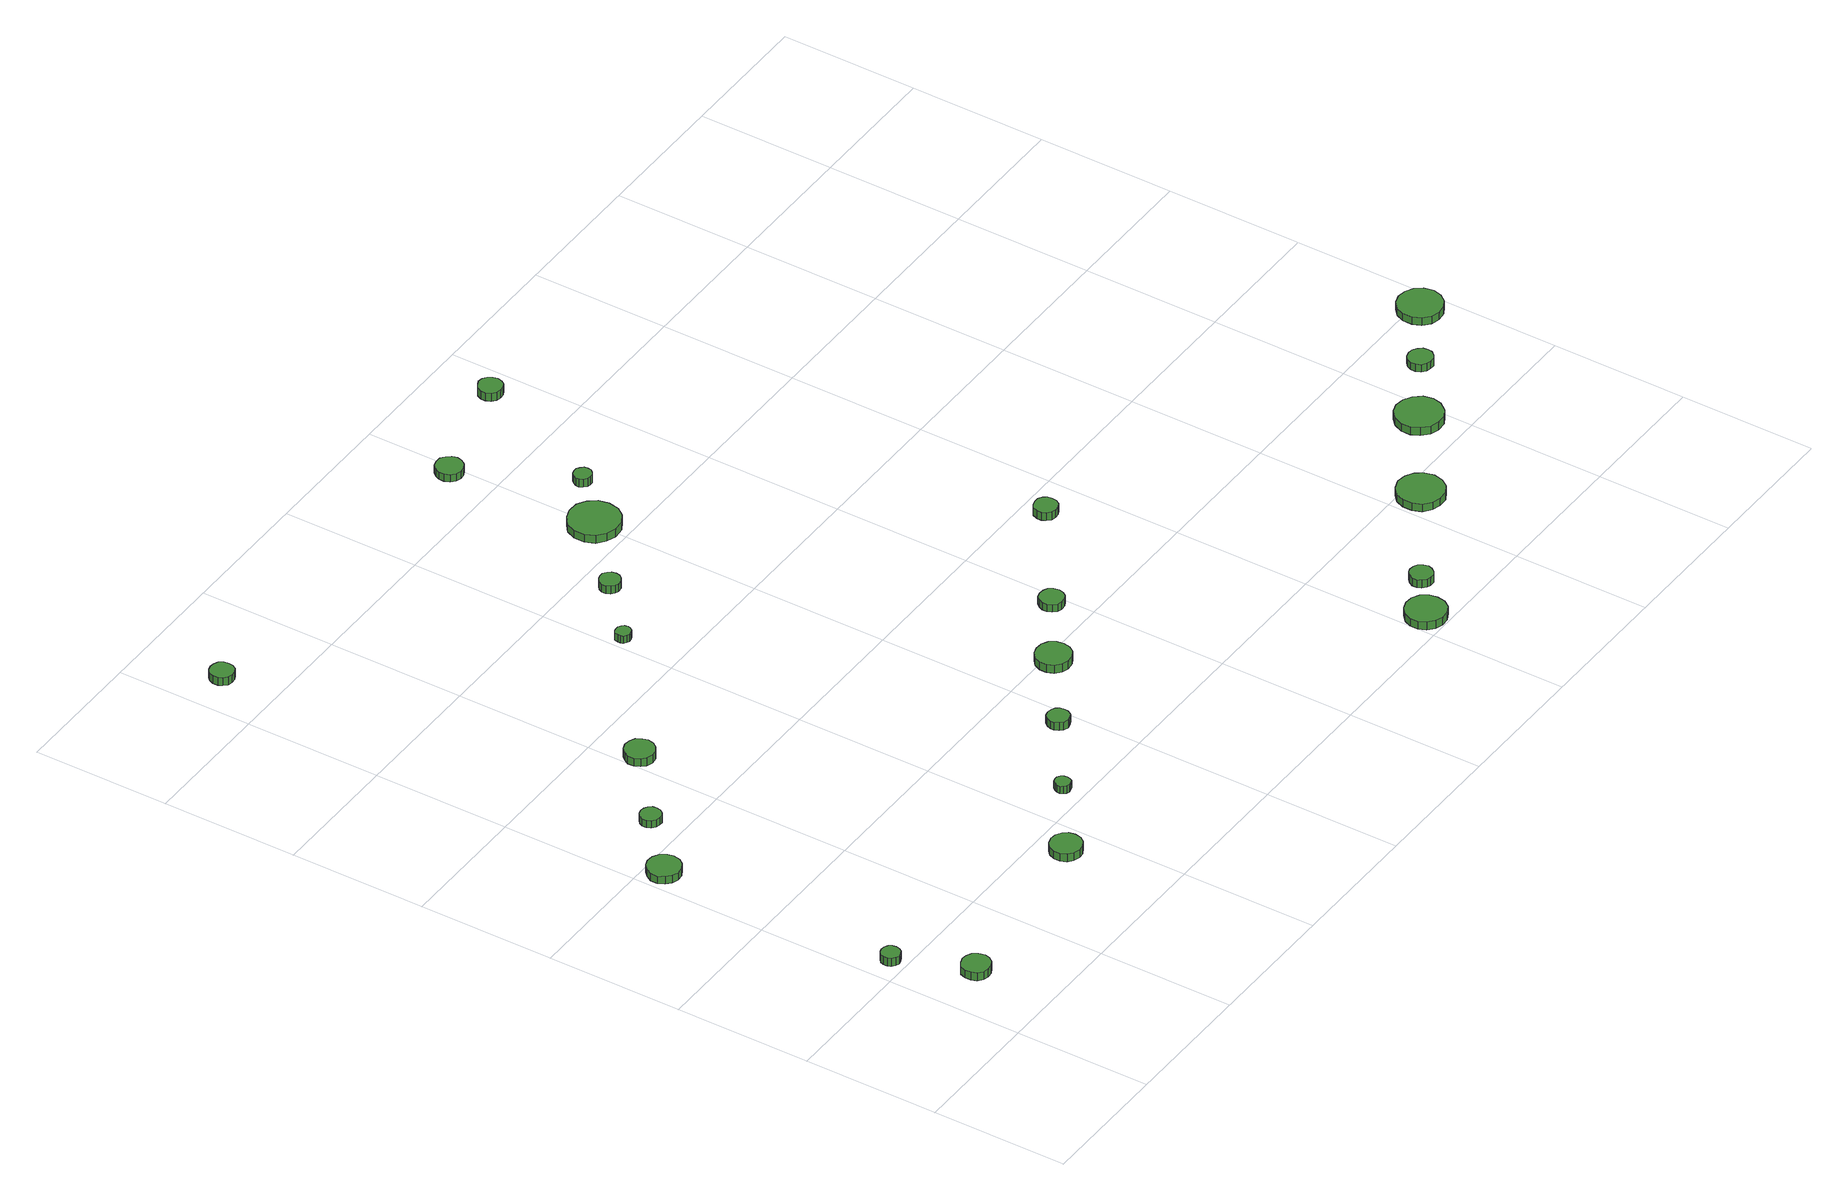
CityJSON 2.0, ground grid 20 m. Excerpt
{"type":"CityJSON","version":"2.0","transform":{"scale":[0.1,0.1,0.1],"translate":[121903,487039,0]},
"CityObjects":{
"tree1":{"type":"SolitaryVegetationObject","attributes":{"function":"something"},"geometry":[{"type":"MultiSurface","lod":"1","boundaries":[[[0,1,2,3,4,5,6,7,8,9,10,11,12,13,14]],[[15,16,17,18,19,20,21,22,23,24,25,26,27,28,29]],[[0,29,28,1]],[[1,28,27,2]],[[2,27,26,3]],[[3,26,25,4]],[[4,25,24,5]],[[5,24,23,6]],[[6,23,22,7]],[[7,22,21,8]],[[8,21,20,9]],[[9,20,19,10]],[[10,19,18,11]],[[11,18,17,12]],[[12,17,16,13]],[[13,16,15,14]],[[14,15,29,0]]]}]},
"tree2":{"type":"SolitaryVegetationObject","attributes":{"function":"something"},"geometry":[{"type":"MultiSurface","lod":"1","boundaries":[[[30,31,32,33,34,35,36,37,38,39,40,41,42,43,44]],[[45,46,47,48,49,50,51,52,53,54,55,56,57,58,59]],[[30,59,58,31]],[[31,58,57,32]],[[32,57,56,33]],[[33,56,55,34]],[[34,55,54,35]],[[35,54,53,36]],[[36,53,52,37]],[[37,52,51,38]],[[38,51,50,39]],[[39,50,49,40]],[[40,49,48,41]],[[41,48,47,42]],[[42,47,46,43]],[[43,46,45,44]],[[44,45,59,30]]]}]},
"tree3":{"type":"SolitaryVegetationObject","attributes":{"function":"something"},"geometry":[{"type":"MultiSurface","lod":"1","boundaries":[[[60,61,62,63,64,65,66,67,68,69,70,71,72,73,74]],[[75,76,77,78,79,80,81,82,83,84,85,86,87,88,89]],[[60,89,88,61]],[[61,88,87,62]],[[62,87,86,63]],[[63,86,85,64]],[[64,85,84,65]],[[65,84,83,66]],[[66,83,82,67]],[[67,82,81,68]],[[68,81,80,69]],[[69,80,79,70]],[[70,79,78,71]],[[71,78,77,72]],[[72,77,76,73]],[[73,76,75,74]],[[74,75,89,60]]]}]},
"tree4":{"type":"SolitaryVegetationObject","attributes":{"function":"something"},"geometry":[{"type":"MultiSurface","lod":"1","boundaries":[[[90,91,92,93,94,95,96,97,98,99,100,101,102,103,104]],[[105,106,107,108,109,110,111,112,113,114,115,116,117,118,119]],[[90,119,118,91]],[[91,118,117,92]],[[92,117,116,93]],[[93,116,115,94]],[[94,115,114,95]],[[95,114,113,96]],[[96,113,112,97]],[[97,112,111,98]],[[98,111,110,99]],[[99,110,109,100]],[[100,109,108,101]],[[101,108,107,102]],[[102,107,106,103]],[[103,106,105,104]],[[104,105,119,90]]]}]},
"tree5":{"type":"SolitaryVegetationObject","attributes":{"function":"something"},"geometry":[{"type":"MultiSurface","lod":"1","boundaries":[[[120,121,122,123,124,125,126,127,128,129,130,131,132,133,134]],[[135,136,137,138,139,140,141,142,143,144,145,146,147,148,149]],[[120,149,148,121]],[[121,148,147,122]],[[122,147,146,123]],[[123,146,145,124]],[[124,145,144,125]],[[125,144,143,126]],[[126,143,142,127]],[[127,142,141,128]],[[128,141,140,129]],[[129,140,139,130]],[[130,139,138,131]],[[131,138,137,132]],[[132,137,136,133]],[[133,136,135,134]],[[134,135,149,120]]]}]},
"tree6":{"type":"SolitaryVegetationObject","attributes":{"function":"something"},"geometry":[{"type":"MultiSurface","lod":"1","boundaries":[[[150,151,152,153,154,155,156,157,158,159,160,161,162,163,164]],[[165,166,167,168,169,170,171,172,173,174,175,176,177,178,179]],[[150,179,178,151]],[[151,178,177,152]],[[152,177,176,153]],[[153,176,175,154]],[[154,175,174,155]],[[155,174,173,156]],[[156,173,172,157]],[[157,172,171,158]],[[158,171,170,159]],[[159,170,169,160]],[[160,169,168,161]],[[161,168,167,162]],[[162,167,166,163]],[[163,166,165,164]],[[164,165,179,150]]]}]},
"tree7":{"type":"SolitaryVegetationObject","attributes":{"function":"something"},"geometry":[{"type":"MultiSurface","lod":"1","boundaries":[[[180,181,182,183,184,185,186,187,188,189,190,191,192,193,194]],[[195,196,197,198,199,200,201,202,203,204,205,206,207,208,209]],[[180,209,208,181]],[[181,208,207,182]],[[182,207,206,183]],[[183,206,205,184]],[[184,205,204,185]],[[185,204,203,186]],[[186,203,202,187]],[[187,202,201,188]],[[188,201,200,189]],[[189,200,199,190]],[[190,199,198,191]],[[191,198,197,192]],[[192,197,196,193]],[[193,196,195,194]],[[194,195,209,180]]]}]},
"tree8":{"type":"SolitaryVegetationObject","attributes":{"function":"something"},"geometry":[{"type":"MultiSurface","lod":"1","boundaries":[[[210,211,212,213,214,215,216,217,218,219,220,221,222,223,224]],[[225,226,227,228,229,230,231,232,233,234,235,236,237,238,239]],[[210,239,238,211]],[[211,238,237,212]],[[212,237,236,213]],[[213,236,235,214]],[[214,235,234,215]],[[215,234,233,216]],[[216,233,232,217]],[[217,232,231,218]],[[218,231,230,219]],[[219,230,229,220]],[[220,229,228,221]],[[221,228,227,222]],[[222,227,226,223]],[[223,226,225,224]],[[224,225,239,210]]]}]},
"tree9":{"type":"SolitaryVegetationObject","attributes":{"function":"something"},"geometry":[{"type":"MultiSurface","lod":"1","boundaries":[[[240,241,242,243,244,245,246,247,248,249,250,251,252,253,254]],[[255,256,257,258,259,260,261,262,263,264,265,266,267,268,269]],[[240,269,268,241]],[[241,268,267,242]],[[242,267,266,243]],[[243,266,265,244]],[[244,265,264,245]],[[245,264,263,246]],[[246,263,262,247]],[[247,262,261,248]],[[248,261,260,249]],[[249,260,259,250]],[[250,259,258,251]],[[251,258,257,252]],[[252,257,256,253]],[[253,256,255,254]],[[254,255,269,240]]]}]},
"tree10":{"type":"SolitaryVegetationObject","attributes":{"function":"something"},"geometry":[{"type":"MultiSurface","lod":"1","boundaries":[[[270,271,272,273,274,275,276,277,278,279,280,281,282,283,284]],[[285,286,287,288,289,290,291,292,293,294,295,296,297,298,299]],[[270,299,298,271]],[[271,298,297,272]],[[272,297,296,273]],[[273,296,295,274]],[[274,295,294,275]],[[275,294,293,276]],[[276,293,292,277]],[[277,292,291,278]],[[278,291,290,279]],[[279,290,289,280]],[[280,289,288,281]],[[281,288,287,282]],[[282,287,286,283]],[[283,286,285,284]],[[284,285,299,270]]]}]},
"tree11":{"type":"SolitaryVegetationObject","attributes":{"function":"something"},"geometry":[{"type":"MultiSurface","lod":"1","boundaries":[[[300,301,302,303,304,305,306,307,308,309,310,311,312,313,314]],[[315,316,317,318,319,320,321,322,323,324,325,326,327,328,329]],[[300,329,328,301]],[[301,328,327,302]],[[302,327,326,303]],[[303,326,325,304]],[[304,325,324,305]],[[305,324,323,306]],[[306,323,322,307]],[[307,322,321,308]],[[308,321,320,309]],[[309,320,319,310]],[[310,319,318,311]],[[311,318,317,312]],[[312,317,316,313]],[[313,316,315,314]],[[314,315,329,300]]]}]},
"tree12":{"type":"SolitaryVegetationObject","attributes":{"function":"something"},"geometry":[{"type":"MultiSurface","lod":"1","boundaries":[[[330,331,332,333,334,335,336,337,338,339,340,341,342,343,344]],[[345,346,347,348,349,350,351,352,353,354,355,356,357,358,359]],[[330,359,358,331]],[[331,358,357,332]],[[332,357,356,333]],[[333,356,355,334]],[[334,355,354,335]],[[335,354,353,336]],[[336,353,352,337]],[[337,352,351,338]],[[338,351,350,339]],[[339,350,349,340]],[[340,349,348,341]],[[341,348,347,342]],[[342,347,346,343]],[[343,346,345,344]],[[344,345,359,330]]]}]},
"tree13":{"type":"SolitaryVegetationObject","attributes":{"function":"something"},"geometry":[{"type":"MultiSurface","lod":"1","boundaries":[[[360,361,362,363,364,365,366,367,368,369,370,371,372,373,374]],[[375,376,377,378,379,380,381,382,383,384,385,386,387,388,389]],[[360,389,388,361]],[[361,388,387,362]],[[362,387,386,363]],[[363,386,385,364]],[[364,385,384,365]],[[365,384,383,366]],[[366,383,382,367]],[[367,382,381,368]],[[368,381,380,369]],[[369,380,379,370]],[[370,379,378,371]],[[371,378,377,372]],[[372,377,376,373]],[[373,376,375,374]],[[374,375,389,360]]]}]},
"tree14":{"type":"SolitaryVegetationObject","attributes":{"function":"something"},"geometry":[{"type":"MultiSurface","lod":"1","boundaries":[[[390,391,392,393,394,395,396,397,398,399,400,401,402,403,404]],[[405,406,407,408,409,410,411,412,413,414,415,416,417,418,419]],[[390,419,418,391]],[[391,418,417,392]],[[392,417,416,393]],[[393,416,415,394]],[[394,415,414,395]],[[395,414,413,396]],[[396,413,412,397]],[[397,412,411,398]],[[398,411,410,399]],[[399,410,409,400]],[[400,409,408,401]],[[401,408,407,402]],[[402,407,406,403]],[[403,406,405,404]],[[404,405,419,390]]]}]},
"tree15":{"type":"SolitaryVegetationObject","attributes":{"function":"something"},"geometry":[{"type":"MultiSurface","lod":"1","boundaries":[[[420,421,422,423,424,425,426,427,428,429,430,431,432,433,434]],[[435,436,437,438,439,440,441,442,443,444,445,446,447,448,449]],[[420,449,448,421]],[[421,448,447,422]],[[422,447,446,423]],[[423,446,445,424]],[[424,445,444,425]],[[425,444,443,426]],[[426,443,442,427]],[[427,442,441,428]],[[428,441,440,429]],[[429,440,439,430]],[[430,439,438,431]],[[431,438,437,432]],[[432,437,436,433]],[[433,436,435,434]],[[434,435,449,420]]]}]},
"tree16":{"type":"SolitaryVegetationObject","attributes":{"function":"something"},"geometry":[{"type":"MultiSurface","lod":"1","boundaries":[[[450,451,452,453,454,455,456,457,458,459,460,461,462,463,464]],[[465,466,467,468,469,470,471,472,473,474,475,476,477,478,479]],[[450,479,478,451]],[[451,478,477,452]],[[452,477,476,453]],[[453,476,475,454]],[[454,475,474,455]],[[455,474,473,456]],[[456,473,472,457]],[[457,472,471,458]],[[458,471,470,459]],[[459,470,469,460]],[[460,469,468,461]],[[461,468,467,462]],[[462,467,466,463]],[[463,466,465,464]],[[464,465,479,450]]]}]},
"tree17":{"type":"SolitaryVegetationObject","attributes":{"function":"something"},"geometry":[{"type":"MultiSurface","lod":"1","boundaries":[[[480,481,482,483,484,485,486,487,488,489,490,491,492,493,494]],[[495,496,497,498,499,500,501,502,503,504,505,506,507,508,509]],[[480,509,508,481]],[[481,508,507,482]],[[482,507,506,483]],[[483,506,505,484]],[[484,505,504,485]],[[485,504,503,486]],[[486,503,502,487]],[[487,502,501,488]],[[488,501,500,489]],[[489,500,499,490]],[[490,499,498,491]],[[491,498,497,492]],[[492,497,496,493]],[[493,496,495,494]],[[494,495,509,480]]]}]},
"tree18":{"type":"SolitaryVegetationObject","attributes":{"function":"something"},"geometry":[{"type":"MultiSurface","lod":"1","boundaries":[[[510,511,512,513,514,515,516,517,518,519,520,521,522,523,524]],[[525,526,527,528,529,530,531,532,533,534,535,536,537,538,539]],[[510,539,538,511]],[[511,538,537,512]],[[512,537,536,513]],[[513,536,535,514]],[[514,535,534,515]],[[515,534,533,516]],[[516,533,532,517]],[[517,532,531,518]],[[518,531,530,519]],[[519,530,529,520]],[[520,529,528,521]],[[521,528,527,522]],[[522,527,526,523]],[[523,526,525,524]],[[524,525,539,510]]]}]},
"tree19":{"type":"SolitaryVegetationObject","attributes":{"function":"something"},"geometry":[{"type":"MultiSurface","lod":"1","boundaries":[[[540,541,542,543,544,545,546,547,548,549,550,551,552,553,554]],[[555,556,557,558,559,560,561,562,563,564,565,566,567,568,569]],[[540,569,568,541]],[[541,568,567,542]],[[542,567,566,543]],[[543,566,565,544]],[[544,565,564,545]],[[545,564,563,546]],[[546,563,562,547]],[[547,562,561,548]],[[548,561,560,549]],[[549,560,559,550]],[[550,559,558,551]],[[551,558,557,552]],[[552,557,556,553]],[[553,556,555,554]],[[554,555,569,540]]]}]},
"tree20":{"type":"SolitaryVegetationObject","attributes":{"function":"something"},"geometry":[{"type":"MultiSurface","lod":"1","boundaries":[[[570,571,572,573,574,575,576,577,578,579,580,581,582,583,584]],[[585,586,587,588,589,590,591,592,593,594,595,596,597,598,599]],[[570,599,598,571]],[[571,598,597,572]],[[572,597,596,573]],[[573,596,595,574]],[[574,595,594,575]],[[575,594,593,576]],[[576,593,592,577]],[[577,592,591,578]],[[578,591,590,579]],[[579,590,589,580]],[[580,589,588,581]],[[581,588,587,582]],[[582,587,586,583]],[[583,586,585,584]],[[584,585,599,570]]]}]},
"tree21":{"type":"SolitaryVegetationObject","attributes":{"function":"something"},"geometry":[{"type":"MultiSurface","lod":"1","boundaries":[[[600,601,602,603,604,605,606,607,608,609,610,611,612,613,614]],[[615,616,617,618,619,620,621,622,623,624,625,626,627,628,629]],[[600,629,628,601]],[[601,628,627,602]],[[602,627,626,603]],[[603,626,625,604]],[[604,625,624,605]],[[605,624,623,606]],[[606,623,622,607]],[[607,622,621,608]],[[608,621,620,609]],[[609,620,619,610]],[[610,619,618,611]],[[611,618,617,612]],[[612,617,616,613]],[[613,616,615,614]],[[614,615,629,600]]]}]},
"tree22":{"type":"SolitaryVegetationObject","attributes":{"function":"something"},"geometry":[{"type":"MultiSurface","lod":"1","boundaries":[[[630,631,632,633,634,635,636,637,638,639,640,641,642,643,644]],[[645,646,647,648,649,650,651,652,653,654,655,656,657,658,659]],[[630,659,658,631]],[[631,658,657,632]],[[632,657,656,633]],[[633,656,655,634]],[[634,655,654,635]],[[635,654,653,636]],[[636,653,652,637]],[[637,652,651,638]],[[638,651,650,639]],[[639,650,649,640]],[[640,649,648,641]],[[641,648,647,642]],[[642,647,646,643]],[[643,646,645,644]],[[644,645,659,630]]]}]},
"tree23":{"type":"SolitaryVegetationObject","attributes":{"function":"something"},"geometry":[{"type":"MultiSurface","lod":"1","boundaries":[[[660,661,662,663,664,665,666,667,668,669,670,671,672,673,674]],[[675,676,677,678,679,680,681,682,683,684,685,686,687,688,689]],[[660,689,688,661]],[[661,688,687,662]],[[662,687,686,663]],[[663,686,685,664]],[[664,685,684,665]],[[665,684,683,666]],[[666,683,682,667]],[[667,682,681,668]],[[668,681,680,669]],[[669,680,679,670]],[[670,679,678,671]],[[671,678,677,672]],[[672,677,676,673]],[[673,676,675,674]],[[674,675,689,660]]]}]},
"tree24":{"type":"SolitaryVegetationObject","attributes":{"function":"something"},"geometry":[{"type":"MultiSurface","lod":"1","boundaries":[[[690,691,692,693,694,695,696,697,698,699,700,701,702,703,704]],[[705,706,707,708,709,710,711,712,713,714,715,716,717,718,719]],[[690,719,718,691]],[[691,718,717,692]],[[692,717,716,693]],[[693,716,715,694]],[[694,715,714,695]],[[695,714,713,696]],[[696,713,712,697]],[[697,712,711,698]],[[698,711,710,699]],[[699,710,709,700]],[[700,709,708,701]],[[701,708,707,702]],[[702,707,706,703]],[[703,706,705,704]],[[704,705,719,690]]]}]}
},
"vertices":[
[47,220,20],[46,226,20],[43,230,20],[38,233,20],[32,234,20],[27,232,20],[22,228,20],[20,223,20],[20,217,20],[22,212,20],[27,208,20],[32,206,20],[38,207,20],[43,210,20],[46,215,20],[46,215,7],[43,210,7],[38,207,7],[32,206,7],[27,208,7],[22,212,7],[20,217,7],[20,223,7],[22,228,7],[27,232,7],[32,234,7],[38,233,7],[43,230,7],[46,226,7],[47,220,7],
[100,116,16],[98,125,16],[93,132,16],[85,136,16],[77,137,16],[69,134,16],[62,129,16],[59,121,16],[59,112,16],[62,104,16],[69,98,16],[77,96,16],[85,97,16],[93,101,16],[98,108,16],[98,108,3],[93,101,3],[85,97,3],[77,96,3],[69,98,3],[62,104,3],[59,112,3],[59,121,3],[62,129,3],[69,134,3],[77,137,3],[85,136,3],[93,132,3],[98,125,3],[100,116,3],
[55,572,15],[53,581,15],[47,590,15],[38,595,15],[28,596,15],[19,593,15],[12,586,15],[7,577,15],[7,567,15],[12,558,15],[19,551,15],[28,548,15],[38,549,15],[47,554,15],[53,562,15],[53,562,3],[47,554,3],[38,549,3],[28,548,3],[19,551,3],[12,558,3],[7,567,3],[7,577,3],[12,586,3],[19,593,3],[28,596,3],[38,595,3],[47,590,3],[53,581,3],[55,572,3],
[128,646,15],[127,652,15],[123,657,15],[118,660,15],[112,661,15],[106,659,15],[101,655,15],[98,649,15],[98,643,15],[101,637,15],[106,633,15],[112,631,15],[118,631,15],[123,634,15],[127,640,15],[127,640,3],[123,634,3],[118,631,3],[112,631,3],[106,633,3],[101,637,3],[98,643,3],[98,649,3],[101,655,3],[106,659,3],[112,661,3],[118,660,3],[123,657,3],[127,652,3],[128,646,3],
[377,155,17],[375,164,17],[370,171,17],[361,176,17],[352,177,17],[343,174,17],[336,168,17],[332,159,17],[332,150,17],[336,141,17],[343,135,17],[352,132,17],[361,133,17],[370,138,17],[375,145,17],[375,145,4],[370,138,4],[361,133,4],[352,132,4],[343,135,4],[336,141,4],[332,150,4],[332,159,4],[336,168,4],[343,174,4],[352,177,4],[361,176,4],[370,171,4],[375,164,4],[377,155,4],
[239,731,18],[237,739,18],[232,747,18],[224,751,18],[215,752,18],[206,749,18],[200,743,18],[196,735,18],[196,726,18],[200,718,18],[206,712,18],[215,709,18],[224,710,18],[232,715,18],[237,722,18],[237,722,5],[232,715,5],[224,710,5],[215,709,5],[206,712,5],[200,718,5],[196,726,5],[196,735,5],[200,743,5],[206,749,5],[215,752,5],[224,751,5],[232,747,5],[237,739,5],[239,731,5],
[72,1277,22],[71,1284,22],[67,1290,22],[61,1293,22],[54,1294,22],[47,1292,22],[42,1287,22],[39,1281,22],[39,1273,22],[42,1267,22],[47,1262,22],[54,1260,22],[61,1261,22],[67,1264,22],[71,1270,22],[71,1270,9],[67,1264,9],[61,1261,9],[54,1260,9],[47,1262,9],[42,1267,9],[39,1273,9],[39,1281,9],[42,1287,9],[47,1292,9],[54,1294,9],[61,1293,9],[67,1290,9],[71,1284,9],[72,1277,9],
[475,231,15],[474,235,15],[472,239,15],[467,242,15],[463,242,15],[458,241,15],[455,237,15],[453,233,15],[453,228,15],[455,224,15],[458,221,15],[463,219,15],[467,220,15],[472,222,15],[474,226,15],[474,226,3],[472,222,3],[467,220,3],[463,219,3],[458,221,3],[455,224,3],[453,228,3],[453,233,3],[455,237,3],[458,241,3],[463,242,3],[467,242,3],[472,239,3],[474,235,3],[475,231,3],
[593,311,15],[592,318,15],[588,323,15],[582,326,15],[576,327,15],[569,325,15],[565,320,15],[562,314,15],[562,308,15],[565,302,15],[569,297,15],[576,295,15],[582,296,15],[588,299,15],[592,305,15],[592,305,2],[588,299,2],[582,296,2],[576,295,2],[569,297,2],[565,302,2],[562,308,2],[562,314,2],[565,320,2],[569,325,2],[576,327,2],[582,326,2],[588,323,2],[592,318,2],[593,311,2],
[428,885,16],[427,890,16],[424,893,16],[420,896,16],[415,896,16],[411,895,16],[407,892,16],[406,887,16],[406,883,16],[407,879,16],[411,876,16],[415,874,16],[420,875,16],[424,877,16],[427,881,16],[427,881,4],[424,877,4],[420,875,4],[415,874,4],[411,876,4],[407,879,4],[406,883,4],[406,887,4],[407,892,4],[411,895,4],[415,896,4],[420,896,4],[424,893,4],[427,890,4],[428,885,4],
[515,960,15],[514,966,15],[510,971,15],[505,975,15],[498,975,15],[493,973,15],[488,969,15],[485,963,15],[485,957,15],[488,951,15],[493,947,15],[498,945,15],[505,946,15],[510,949,15],[514,954,15],[514,954,2],[510,949,2],[505,946,2],[498,945,2],[493,947,2],[488,951,2],[485,957,2],[485,963,2],[488,969,2],[493,973,2],[498,975,2],[505,975,2],[510,971,2],[514,966,2],[515,960,2],
[708,387,16],[706,397,16],[700,406,16],[691,411,16],[680,412,16],[670,409,16],[662,402,16],[658,392,16],[658,382,16],[662,372,16],[670,365,16],[680,362,16],[691,363,16],[700,368,16],[706,377,16],[706,377,3],[700,368,3],[691,363,3],[680,362,3],[670,365,3],[662,372,3],[658,382,3],[658,392,3],[662,402,3],[670,409,3],[680,412,3],[691,411,3],[700,406,3],[706,397,3],[708,387,3],
[634,1048,15],[631,1063,15],[622,1075,15],[609,1083,15],[593,1084,15],[579,1079,15],[567,1069,15],[561,1055,15],[561,1040,15],[567,1026,15],[579,1016,15],[593,1011,15],[609,1012,15],[622,1020,15],[631,1032,15],[631,1032,2],[622,1020,2],[609,1012,2],[593,1011,2],[579,1016,2],[567,1026,2],[561,1040,2],[561,1055,2],[567,1069,2],[579,1079,2],[593,1084,2],[609,1083,2],[622,1075,2],[631,1063,2],[634,1048,2],
[802,455,14],[800,463,14],[796,469,14],[790,472,14],[782,473,14],[775,471,14],[770,466,14],[767,459,14],[767,452,14],[770,445,14],[775,440,14],[782,438,14],[790,439,14],[796,442,14],[800,448,14],[800,448,2],[796,442,2],[790,439,2],[782,438,2],[775,440,2],[770,445,2],[767,452,2],[767,459,2],[770,466,2],[775,471,2],[782,473,2],[790,472,2],[796,469,2],[800,463,2],[802,455,2],
[607,1267,15],[605,1275,15],[600,1281,15],[593,1286,15],[585,1286,15],[577,1284,15],[571,1278,15],[568,1271,15],[568,1263,15],[571,1255,15],[577,1250,15],[585,1247,15],[593,1248,15],[600,1252,15],[605,1259,15],[605,1259,3],[600,1252,3],[593,1248,3],[585,1247,3],[577,1250,3],[571,1255,3],[568,1263,3],[568,1271,3],[571,1278,3],[577,1284,3],[585,1286,3],[593,1286,3],[600,1281,3],[605,1275,3],[607,1267,3],
[681,1112,15],[680,1117,15],[676,1121,15],[672,1124,15],[667,1124,15],[662,1123,15],[658,1119,15],[655,1114,15],[655,1109,15],[658,1104,15],[662,1100,15],[667,1099,15],[672,1099,15],[676,1102,15],[680,1106,15],[680,1106,2],[676,1102,2],[672,1099,2],[667,1099,2],[662,1100,2],[658,1104,2],[655,1109,2],[655,1114,2],[658,1119,2],[662,1123,2],[667,1124,2],[672,1124,2],[676,1121,2],[680,1117,2],[681,1112,2],
[1058,31,14],[1056,43,14],[1049,53,14],[1038,59,14],[1026,60,14],[1015,56,14],[1006,48,14],[1001,37,14],[1001,25,14],[1006,14,14],[1015,6,14],[1026,2,14],[1038,3,14],[1049,9,14],[1056,19,14],[1056,19,1],[1049,9,1],[1038,3,1],[1026,2,1],[1015,6,1],[1006,14,1],[1001,25,1],[1001,37,1],[1006,48,1],[1015,56,1],[1026,60,1],[1038,59,1],[1049,53,1],[1056,43,1],[1058,31,1],
[958,567,15],[957,574,15],[953,579,15],[947,583,15],[940,583,15],[933,581,15],[928,577,15],[925,570,15],[925,563,15],[928,557,15],[933,552,15],[940,550,15],[947,551,15],[953,554,15],[957,560,15],[957,560,2],[953,554,2],[947,551,2],[940,550,2],[933,552,2],[928,557,2],[925,563,2],[925,570,2],[928,577,2],[933,581,2],[940,583,2],[947,583,2],[953,579,2],[957,574,2],[958,567,2],
[1107,77,14],[1105,84,14],[1101,90,14],[1095,93,14],[1088,94,14],[1082,92,14],[1077,87,14],[1074,81,14],[1074,74,14],[1077,68,14],[1082,63,14],[1088,61,14],[1095,61,14],[1101,65,14],[1105,71,14],[1105,71,1],[1101,65,1],[1095,61,1],[1088,61,1],[1082,63,1],[1077,68,1],[1074,74,1],[1074,81,1],[1077,87,1],[1082,92,1],[1088,94,1],[1095,93,1],[1101,90,1],[1105,84,1],[1107,77,1],
[772,1311,19],[770,1318,19],[766,1324,19],[760,1328,19],[753,1329,19],[746,1326,19],[740,1322,19],[737,1315,19],[737,1308,19],[740,1301,19],[746,1296,19],[753,1294,19],[760,1295,19],[766,1298,19],[770,1304,19],[770,1304,6],[766,1298,6],[760,1295,6],[753,1294,6],[746,1296,6],[740,1301,6],[737,1308,6],[737,1315,6],[740,1322,6],[746,1326,6],[753,1329,6],[760,1328,6],[766,1324,6],[770,1318,6],[772,1311,6],
[1270,173,16],[1267,187,16],[1259,198,16],[1247,205,16],[1233,207,16],[1220,202,16],[1209,193,16],[1204,180,16],[1204,166,16],[1209,153,16],[1220,144,16],[1233,140,16],[1247,141,16],[1259,148,16],[1267,159,16],[1267,159,4],[1259,148,4],[1247,141,4],[1233,140,4],[1220,144,4],[1209,153,4],[1204,166,4],[1204,180,4],[1209,193,4],[1220,202,4],[1233,207,4],[1247,205,4],[1259,198,4],[1267,187,4],[1270,173,4],
[1406,263,15],[1403,277,15],[1394,288,15],[1382,295,15],[1368,297,15],[1355,293,15],[1345,283,15],[1339,270,15],[1339,256,15],[1345,244,15],[1355,234,15],[1368,230,15],[1382,231,15],[1394,238,15],[1403,250,15],[1403,250,2],[1394,238,2],[1382,231,2],[1368,230,2],[1355,234,2],[1345,244,2],[1339,256,2],[1339,270,2],[1345,283,2],[1355,293,2],[1368,297,2],[1382,295,2],[1394,288,2],[1403,277,2],[1406,263,2],
[1490,326,14],[1489,333,14],[1484,339,14],[1478,343,14],[1471,344,14],[1464,342,14],[1458,337,14],[1455,330,14],[1455,323,14],[1458,316,14],[1464,311,14],[1471,309,14],[1478,309,14],[1484,313,14],[1489,319,14],[1489,319,2],[1484,313,2],[1478,309,2],[1471,309,2],[1464,311,2],[1458,316,2],[1455,323,2],[1455,330,2],[1458,337,2],[1464,342,2],[1471,344,2],[1478,343,2],[1484,339,2],[1489,333,2],[1490,326,2],
[1599,388,14],[1596,401,14],[1588,412,14],[1577,418,14],[1564,420,14],[1551,416,14],[1541,407,14],[1536,395,14],[1536,381,14],[1541,369,14],[1551,360,14],[1564,356,14],[1577,358,14],[1588,364,14],[1596,375,14],[1596,375,2],[1588,364,2],[1577,358,2],[1564,356,2],[1551,360,2],[1541,369,2],[1536,381,2],[1536,395,2],[1541,407,2],[1551,416,2],[1564,420,2],[1577,418,2],[1588,412,2],[1596,401,2],[1599,388,2]
]}
